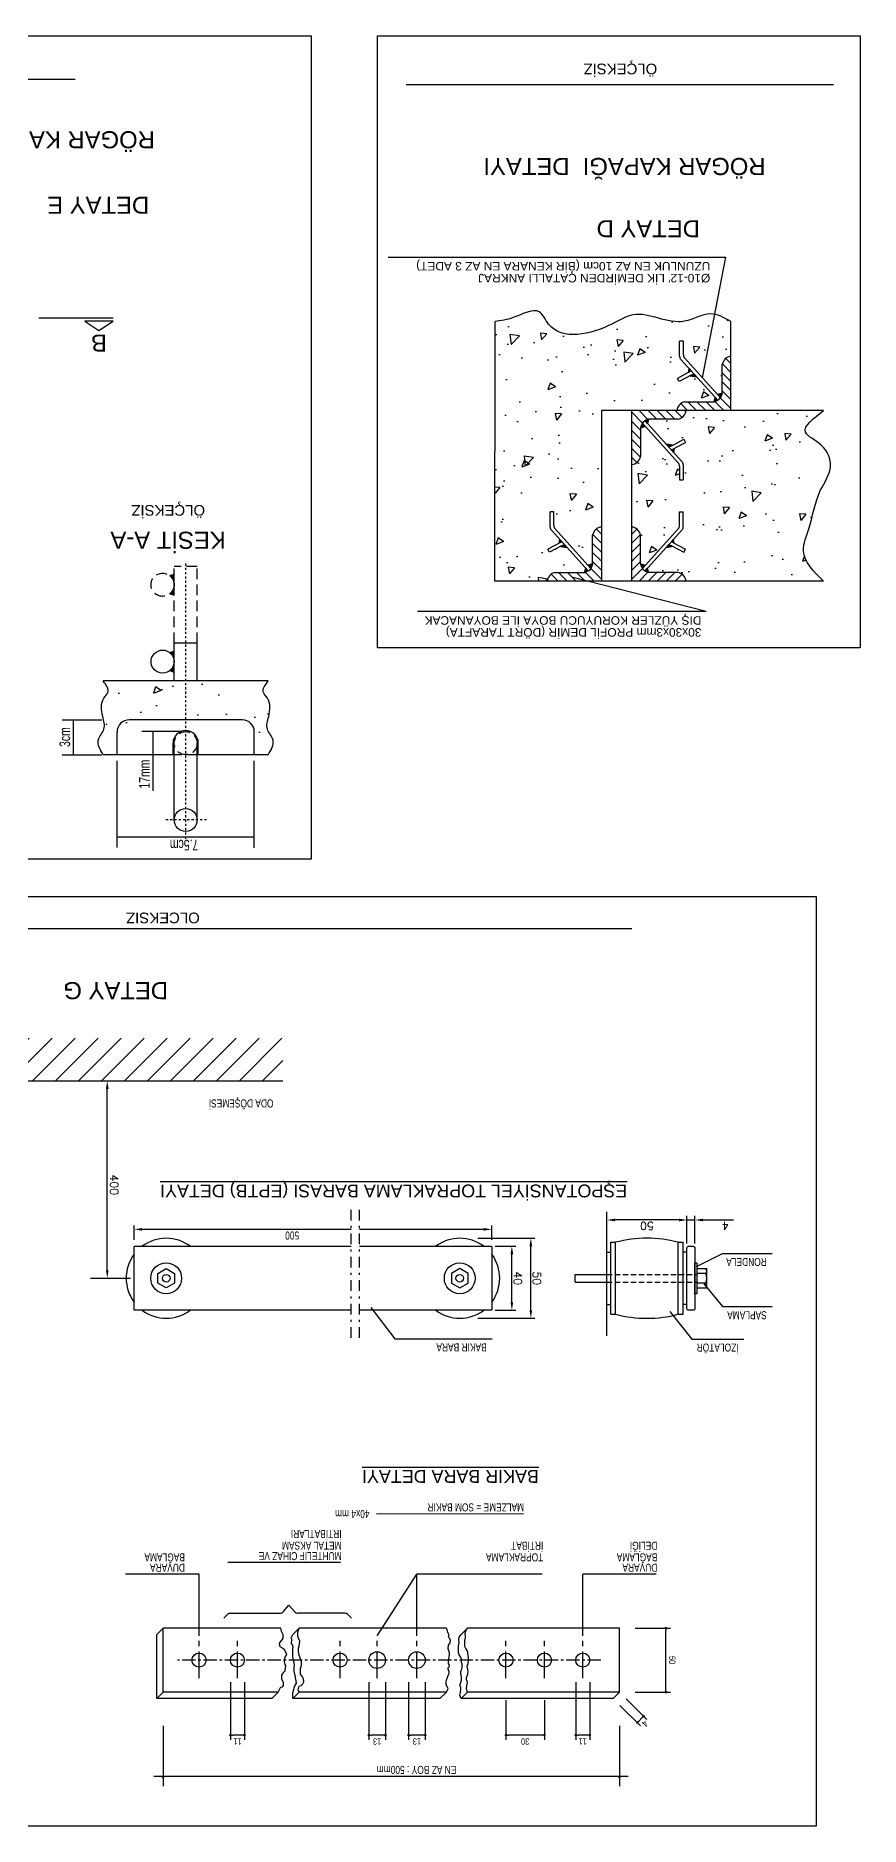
# Model space of a CAD drawing. Header units: metres. Extents: x 400413 to 400858, y 4543778 to 4544107.
# Drawn here: x 400729.3 to 400768, y 4544000.4 to 4544084.3 of the extents above; entities that cross this region are included whole.
import ezdxf
from ezdxf.enums import TextEntityAlignment as Align

# ---------------------------------------------------------------- set-up
doc = ezdxf.new("R2010")
doc.units = ezdxf.units.M
for name, pattern in [('CENTER', [2, 1.25, -0.25, 0.25, -0.25]), ('DASHDOT', [1, 0.5, -0.25, 0, -0.25]), ('DASHED', [0.75, 0.5, -0.25]), ('DASHED2', [0.375, 0.25, -0.125]), ('HIDDEN', [0.375, 0.25, -0.125]), ('HIDDENX2', [0.75, 0.5, -0.25])]:
    doc.linetypes.add(name, pattern=pattern)
for name, color, linetype in [('MIMARI', 2, 'Continuous'), ('PRT-EL-E-GEN', 2, 'Continuous'), ('PRT-EL-E-GND', 4, 'Continuous'), ('PRT-EL-EL1', 2, 'Continuous'), ('PRT-EL-MIMARI', 2, 'Continuous'), ('PRT-EL-topraklama', 1, 'Continuous'), ('YP-EL-EL1', 2, 'Continuous'), ('YP-EL-topraklama', 1, 'Continuous'), ('YP_RA_GP_GTXTM-25_1_2', 251, 'Continuous')]:
    doc.layers.add(name, color=color, linetype=linetype)
doc.styles.add('5', font='arial.ttf', dxfattribs={"height": 50})
doc.styles.add('BOLD', font='arial.ttf', dxfattribs={"width": 0.7, "height": 15})
doc.styles.add('D2B', font='arial.ttf', dxfattribs={"width": 0.75, "height": 25})
doc.styles.add('DIM', font='arial.ttf', dxfattribs={"width": 0.8})
doc.styles.add('ROMANS', font='arial.ttf', dxfattribs={"width": 0.7})
doc.styles.get("Standard").update_dxf_attribs({"font": 'simplex.shx'})
doc.styles.add('YP-TXT-0010-25', font='arial.ttf', dxfattribs={"height": 0.025})
doc.styles.add('YP-TXT-DIM', font='arial.ttf', dxfattribs={"width": 0.7})
pattern_1 = [(225, (405342.5284038, 4545953.3688567), (0.0010606601718, -0.0010606601718), [])]
pattern_2 = [(135, (405342.5284038, 4542172.0499759), (0.0010606601718, 0.0010606601718), [])]
pattern_3 = [(315, (396170.5909618, 4545953.3688502), (-0.0010606601718, -0.0010606601718), [])]
pattern_4 = [(315, (396176.6640446, 4545961.3681719), (-0.0010606601718, -0.0010606601718), [])]

# ---------------------------------------------------------------- blocks, each defined once
blk = doc.blocks.new('DOT')
at = {"color": 0, "linetype": 'ByBlock'}
blk.add_line((-0.5, 0), (-1, 0), dxfattribs=at)
at = {"color": 0, "linetype": 'ByBlock', "const_width": 0.5}
blk.add_lwpolyline([(-0.25, 0, 1), (0.25, 0, 1)], format="xyb", close=True, dxfattribs=at)

msp = doc.modelspace()

# ---------------------------------------------------------------- hatches: boundary and pattern name
at = {"layer": 'PRT-EL-E-GEN', "linetype": 'DASHED2'}
h = msp.add_hatch(dxfattribs=at)
h.set_pattern_fill('ANSI31', color=1, scale=0.24, angle=180, style=0)
h.set_pattern_definition([(225, (392950.98206, 4539366.0546), (0.53881537, -0.53881537), [])])
h.paths.add_polyline_path([(400727.558, 4544035.287), (400740.909, 4544035.287), (400740.909, 4544037.285), (400727.558, 4544037.285)])
at = {"layer": 'YP-EL-EL1', "linetype": 'HIDDENX2'}
h = msp.add_hatch(dxfattribs=at)
h.set_pattern_fill('AR-CONC', color=2, scale=0.5, angle=180, style=0)
h.set_pattern_definition([(230, (404578.3192, 4545637.5923), (-3.586301, 0.3137607), [0.375, -4.125]), (175, (404578.3192, 4545637.5923), (0.6937567, -3.7609607), [0.3, -3.3]), (280.4514, (404578.0204, 4545637.6184), (-2.892547, -3.4471977), [0.318701, -3.5057106]), (226.1842, (404578.3192, 4545636.5923), (-5.3362052, 0.827595), [0.5625, -6.1875]), (276.6356, (404577.8746, 4545636.661), (-4.6733135, -4.8705894), [0.4780514, -5.258565]), (171.1842, (404578.319, 4545636.5923), (-4.67331, -4.870593), [0.45, -4.95]), (201, (404577.8192, 4545636.8423), (-2.9845353, 2.0130945), [0.375, -4.125]), (146, (404577.8192, 4545636.8423), (-1.2165767, -3.6257502), [0.3, -3.3]), (251.4514, (404577.5705, 4545637.01), (-4.201113, -1.6126525), [0.318701, -3.5057106]), (217.5, (404578.3192, 4545637.5923), (-0.06079928, -1.66446927), [0, -3.26, 0, -3.35, 0, -3.3125]), (187.5, (404578.3192, 4545637.5923), (-1.3153477, -1.97205856), [0, -1.91, 0, -3.185, 0, -1.2625]), (147.5, (404579.4342, 4545637.5923), (-2.6691122, 0.11277436), [0, -1.25, 0, -3.9, 0, -5.175]), (137.5, (404579.9342, 4545637.5923), (-2.9159308, -0.5005249), [0, -1.625, 0, -2.59, 0, -3.675])])
edge = h.paths.add_edge_path()
edge.add_line((400759.679, 4544063.461), (400759.504, 4544063.461))
edge.add_line((400759.504, 4544063.461), (400759.504, 4544064.097))
edge.add_arc((400759.264, 4544064.097), 0.24, 360, 402.17213)
edge.add_line((400759.442, 4544064.258), (400757.902, 4544065.958))
edge.add_line((400757.902, 4544065.958), (400757.683, 4544065.892))
edge.add_line((400757.683, 4544065.892), (400757.683, 4544064.548))
edge.add_arc((400757.218, 4544064.642), 0.474, 276.74402, 348.626, ccw=False)
edge.add_line((400757.274, 4544064.17), (400757.274, 4544061.248))
edge.add_arc((400757.218, 4544060.777), 0.474, 371.374, 443.29614, ccw=False)
edge.add_line((400757.683, 4544060.871), (400757.683, 4544059.527))
edge.add_line((400757.683, 4544059.527), (400757.902, 4544059.46))
edge.add_line((400757.902, 4544059.46), (400759.442, 4544061.161))
edge.add_arc((400759.264, 4544061.322), 0.24, 317.82787, 360)
edge.add_line((400759.504, 4544061.322), (400759.504, 4544061.958))
edge.add_line((400759.504, 4544061.958), (400759.679, 4544061.958))
edge.add_line((400759.679, 4544061.958), (400759.679, 4544061.255))
edge.add_arc((400759.439, 4544061.255), 0.24, 317.82787, 360, ccw=False)
edge.add_line((400759.617, 4544061.094), (400759.229, 4544060.665))
edge.add_line((400759.229, 4544060.665), (400759.257, 4544060.496))
edge.add_line((400759.257, 4544060.496), (400759.786, 4544060.215))
edge.add_line((400759.786, 4544060.215), (400759.704, 4544060.061))
edge.add_line((400759.704, 4544060.061), (400759.178, 4544060.341))
edge.add_line((400759.178, 4544060.341), (400758.89, 4544060.292))
edge.add_line((400758.89, 4544060.292), (400758.011, 4544059.321))
edge.add_line((400758.011, 4544059.321), (400758.061, 4544059.118))
edge.add_line((400758.061, 4544059.118), (400759.436, 4544059.118))
edge.add_arc((400759.345, 4544058.655), 0.471, 366.45041, 438.90527, ccw=False)
edge.add_line((400759.814, 4544058.708), (400766.261, 4544058.707))
edge.add_spline(control_points=[(400766.261, 4544058.707), (400765.807, 4544059.153), (400765.052, 4544059.893), (400765.732, 4544061.448), (400765.888, 4544062.791), (400766.791, 4544064.011), (400766.323, 4544065.142), (400764.951, 4544065.715), (400765.781, 4544066.34), (400766.262, 4544066.702)], knot_values=[0, 0, 0, 0, 169.606945, 281.631314, 463.599562, 586.620125, 695.909155, 791.91265, 923.840747, 923.840747, 923.840747, 923.840747], degree=3, periodic=0)
edge.add_line((400766.262, 4544066.702), (400759.813, 4544066.703))
edge.add_arc((400759.345, 4544066.764), 0.471, 281.09473, 352.55835, ccw=False)
edge.add_line((400759.436, 4544066.301), (400758.061, 4544066.301))
edge.add_line((400758.061, 4544066.301), (400758.011, 4544066.098))
edge.add_line((400758.011, 4544066.098), (400758.89, 4544065.127))
edge.add_line((400758.89, 4544065.127), (400759.178, 4544065.078))
edge.add_line((400759.178, 4544065.078), (400759.704, 4544065.358))
edge.add_line((400759.704, 4544065.358), (400759.786, 4544065.204))
edge.add_line((400759.786, 4544065.204), (400759.257, 4544064.923))
edge.add_line((400759.257, 4544064.923), (400759.229, 4544064.753))
edge.add_line((400759.229, 4544064.753), (400759.617, 4544064.325))
edge.add_arc((400759.439, 4544064.164), 0.24, 360, 402.17213, ccw=False)
edge.add_line((400759.679, 4544064.164), (400759.679, 4544063.461))
edge = h.paths.add_edge_path()
edge.add_spline(control_points=[(400761.92, 4544070.878), (400761.601, 4544071.057), (400760.887, 4544071.46), (400759.392, 4544070.444), (400757.69, 4544071.58), (400755.861, 4544070.396), (400753.68, 4544069.863), (400752.915, 4544071.679), (400751.807, 4544071.012), (400751.138, 4544070.919), (400750.863, 4544070.88)], knot_values=[0, 0, 0, 0, 102.498253, 229.479071, 471.255847, 580.609679, 877.145775, 948.629595, 1073.499845, 1160.766792, 1160.766792, 1160.766792, 1160.766792], degree=3, periodic=0)
edge.add_line((400750.863, 4544070.88), (400750.859, 4544058.71))
edge.add_line((400750.859, 4544058.71), (400753.306, 4544058.709))
edge.add_arc((400753.774, 4544058.655), 0.471, 461.09473, 533.37783, ccw=False)
edge.add_line((400753.684, 4544059.118), (400755.058, 4544059.118))
edge.add_line((400755.058, 4544059.118), (400755.109, 4544059.321))
edge.add_line((400755.109, 4544059.321), (400754.229, 4544060.292))
edge.add_line((400754.229, 4544060.292), (400753.941, 4544060.341))
edge.add_line((400753.941, 4544060.341), (400753.416, 4544060.061))
edge.add_line((400753.416, 4544060.061), (400753.334, 4544060.215))
edge.add_line((400753.334, 4544060.215), (400753.862, 4544060.496))
edge.add_line((400753.862, 4544060.496), (400753.891, 4544060.665))
edge.add_line((400753.891, 4544060.665), (400753.503, 4544061.094))
edge.add_arc((400753.681, 4544061.255), 0.24, 180, 222.17213, ccw=False)
edge.add_line((400753.441, 4544061.255), (400753.441, 4544061.958))
edge.add_line((400753.441, 4544061.958), (400753.615, 4544061.958))
edge.add_line((400753.615, 4544061.958), (400753.615, 4544061.322))
edge.add_arc((400753.855, 4544061.322), 0.24, 180, 222.17213)
edge.add_line((400753.677, 4544061.161), (400755.218, 4544059.46))
edge.add_line((400755.218, 4544059.46), (400755.436, 4544059.527))
edge.add_line((400755.436, 4544059.527), (400755.436, 4544060.871))
edge.add_arc((400755.901, 4544060.777), 0.474, 456.70386, 528.626, ccw=False)
edge.add_line((400755.846, 4544061.248), (400755.846, 4544066.703))
edge.add_line((400755.846, 4544066.703), (400759.378, 4544066.703))
edge.add_arc((400759.847, 4544066.654), 0.471, 461.09473, 534.10684, ccw=False)
edge.add_line((400759.757, 4544067.117), (400761.132, 4544067.117))
edge.add_line((400761.132, 4544067.117), (400761.182, 4544067.32))
edge.add_line((400761.182, 4544067.32), (400760.302, 4544068.291))
edge.add_line((400760.302, 4544068.291), (400760.014, 4544068.34))
edge.add_line((400760.014, 4544068.34), (400759.489, 4544068.06))
edge.add_line((400759.489, 4544068.06), (400759.407, 4544068.214))
edge.add_line((400759.407, 4544068.214), (400759.935, 4544068.496))
edge.add_line((400759.935, 4544068.496), (400759.964, 4544068.665))
edge.add_line((400759.964, 4544068.665), (400759.576, 4544069.093))
edge.add_arc((400759.754, 4544069.254), 0.24, 180, 222.17213, ccw=False)
edge.add_line((400759.514, 4544069.254), (400759.514, 4544069.957))
edge.add_line((400759.514, 4544069.957), (400759.688, 4544069.957))
edge.add_line((400759.688, 4544069.957), (400759.688, 4544069.321))
edge.add_arc((400759.928, 4544069.321), 0.24, 180, 222.17213)
edge.add_line((400759.75, 4544069.16), (400761.291, 4544067.46))
edge.add_line((400761.291, 4544067.46), (400761.509, 4544067.526))
edge.add_line((400761.509, 4544067.526), (400761.509, 4544068.87))
edge.add_arc((400761.974, 4544068.777), 0.474, 456.61746, 528.626, ccw=False)
edge.add_line((400761.919, 4544069.248), (400761.92, 4544070.878))
at = {"layer": 'YP-EL-EL1'}
h = msp.add_hatch(dxfattribs=at)
h.set_pattern_fill('ANSI31', color=2, scale=2.4, angle=180, style=0)
h.set_pattern_definition([(315, (396176.66404, 4545961.36817), (-0.212132034, -0.212132034), [])])
h.paths.add_polyline_path([(400761.919, 4544066.708), (400759.379, 4544066.707, -0.327216), (400759.757, 4544067.117), (400761.132, 4544067.117, 0.326437), (400761.509, 4544067.526), (400761.509, 4544068.87, -0.324544), (400761.919, 4544069.248)])
h = msp.add_hatch(dxfattribs=at)
h.set_pattern_fill('ANSI31', color=256, scale=0.012, angle=180, style=0)
h.set_pattern_definition(pattern_4)
h.paths.add_polyline_path([(400760.302, 4544068.291), (400760.222, 4544068.38, 0.186116), (400760.05, 4544068.359), (400760.014, 4544068.34)])
h.paths.add_polyline_path([(400759.964, 4544068.665), (400759.935, 4544068.496), (400760.028, 4544068.545, -0.036554), (400760.06, 4544068.559)])
h = msp.add_hatch(dxfattribs=at)
h.set_pattern_fill('ANSI31', color=256, scale=0.012, angle=180, style=0)
h.set_pattern_definition(pattern_4)
h.paths.add_polyline_path([(400761.132, 4544067.117, 0.098643), (400761.302, 4544067.187), (400761.182, 4544067.32)])
h.paths.add_polyline_path([(400761.427, 4544067.309, 0.124714), (400761.509, 4544067.526), (400761.291, 4544067.46)])
h = msp.add_hatch(dxfattribs=at)
h.set_pattern_fill('ANSI31', color=2, scale=2.4, angle=180, style=0)
h.set_pattern_definition([(135, (405342.5284, 4542172.04998), (0.212132034, 0.212132034), [])])
h.paths.add_polyline_path([(400757.273, 4544066.71), (400759.814, 4544066.711, -0.327216), (400759.436, 4544066.301), (400758.061, 4544066.301, 0.326437), (400757.683, 4544065.892), (400757.683, 4544064.548, -0.324544), (400757.274, 4544064.17)])
h = msp.add_hatch(dxfattribs=at)
h.set_pattern_fill('ANSI31', color=256, scale=0.012, angle=180, style=0)
h.set_pattern_definition(pattern_2)
h.paths.add_polyline_path([(400758.061, 4544066.301, 0.098643), (400757.891, 4544066.231), (400758.011, 4544066.098)])
h.paths.add_polyline_path([(400757.766, 4544066.109, 0.124714), (400757.683, 4544065.892), (400757.902, 4544065.958)])
h = msp.add_hatch(dxfattribs=at)
h.set_pattern_fill('ANSI31', color=256, scale=0.012, angle=180, style=0)
h.set_pattern_definition(pattern_2)
h.paths.add_polyline_path([(400758.89, 4544065.127), (400758.971, 4544065.038, 0.186116), (400759.142, 4544065.059), (400759.178, 4544065.078)])
h.paths.add_polyline_path([(400759.229, 4544064.753), (400759.257, 4544064.923), (400759.165, 4544064.873, -0.036554), (400759.133, 4544064.859)])
h = msp.add_hatch(dxfattribs=at)
h.set_pattern_fill('ANSI31', color=2, scale=2.4, angle=180, style=0)
h.set_pattern_definition([(315, (396170.59096, 4545953.36885), (-0.212132034, -0.212132034), [])])
h.paths.add_polyline_path([(400755.846, 4544058.708), (400753.306, 4544058.708, -0.327216), (400753.684, 4544059.118), (400755.058, 4544059.118, 0.326437), (400755.436, 4544059.527), (400755.436, 4544060.871, -0.324544), (400755.846, 4544061.248)])
h = msp.add_hatch(dxfattribs=at)
h.set_pattern_fill('ANSI31', color=2, scale=2.4, angle=180, style=0)
h.set_pattern_definition([(225, (405342.5284, 4545953.36886), (0.212132034, -0.212132034), [])])
h.paths.add_polyline_path([(400757.273, 4544058.708), (400759.814, 4544058.708, 0.327216), (400759.436, 4544059.118), (400758.061, 4544059.118, -0.326437), (400757.683, 4544059.527), (400757.683, 4544060.871, 0.324544), (400757.274, 4544061.248)])
h = msp.add_hatch(dxfattribs=at)
h.set_pattern_fill('ANSI31', color=256, scale=0.012, angle=180, style=0)
h.set_pattern_definition(pattern_3)
h.paths.add_polyline_path([(400754.229, 4544060.292), (400754.149, 4544060.381, 0.186116), (400753.977, 4544060.36), (400753.941, 4544060.341)])
h.paths.add_polyline_path([(400753.891, 4544060.665), (400753.862, 4544060.496), (400753.954, 4544060.545, -0.036554), (400753.987, 4544060.56)])
h = msp.add_hatch(dxfattribs=at)
h.set_pattern_fill('ANSI31', color=256, scale=0.012, angle=180, style=0)
h.set_pattern_definition(pattern_1)
h.paths.add_polyline_path([(400759.178, 4544060.341), (400759.142, 4544060.36, 0.186116), (400758.971, 4544060.381), (400758.89, 4544060.292)])
h.paths.add_polyline_path([(400759.133, 4544060.56, -0.036554), (400759.165, 4544060.545), (400759.257, 4544060.496), (400759.229, 4544060.665)])
h = msp.add_hatch(dxfattribs=at)
h.set_pattern_fill('ANSI31', color=256, scale=0.012, angle=180, style=0)
h.set_pattern_definition(pattern_3)
h.paths.add_polyline_path([(400755.058, 4544059.118, 0.098643), (400755.229, 4544059.188), (400755.109, 4544059.321)])
h.paths.add_polyline_path([(400755.354, 4544059.31, 0.124714), (400755.436, 4544059.527), (400755.218, 4544059.46)])
h = msp.add_hatch(dxfattribs=at)
h.set_pattern_fill('ANSI31', color=256, scale=0.012, angle=180, style=0)
h.set_pattern_definition(pattern_1)
h.paths.add_polyline_path([(400758.011, 4544059.321), (400757.891, 4544059.188, 0.098643), (400758.061, 4544059.118)])
h.paths.add_polyline_path([(400757.902, 4544059.46), (400757.683, 4544059.527, 0.124714), (400757.766, 4544059.31)])
at = {"layer": 'YP-EL-EL1', "linetype": 'DASHED'}
h = msp.add_hatch(dxfattribs=at)
h.set_pattern_fill('ANSI31', color=2, scale=0.01, angle=180, style=0)
h.set_pattern_definition([(225, (404488.52857, 4545622.0656157), (0.0008838834765, -0.0008838834765), [])])
h.paths.add_polyline_path([(400735.618, 4544058.117), (400735.821, 4544058.053), (400735.821, 4544058.539, -0.227768)])
h.paths.add_polyline_path([(400735.821, 4544058.539), (400735.821, 4544059.025), (400735.618, 4544058.961, -0.227768)])
at = {"layer": 'YP-EL-EL1'}
h = msp.add_hatch(dxfattribs=at)
h.set_pattern_fill('ANSI31', color=256, scale=0.01, angle=180, style=0)
h.set_pattern_definition([(225, (404488.52857, 4545618.4648712), (0.0008838834765, -0.0008838834765), [])])
h.paths.add_polyline_path([(400735.821, 4544054.938, -0.227768), (400735.618, 4544054.516), (400735.821, 4544054.452)])
h.paths.add_polyline_path([(400735.821, 4544055.425), (400735.618, 4544055.361, -0.227768), (400735.821, 4544054.938)])
at = {"layer": 'YP-EL-EL1', "linetype": 'HIDDENX2'}
h = msp.add_hatch(dxfattribs=at)
h.set_pattern_fill('AR-CONC', color=2, scale=0.5, angle=180, style=0)
h.set_pattern_definition([(230, (404488.5286, 4545618.1009), (-3.586301, 0.3137607), [0.375, -4.125]), (175, (404488.5286, 4545618.101), (0.6937567, -3.7609607), [0.3, -3.3]), (280.4514, (404488.2297, 4545618.127), (-2.892547, -3.4471977), [0.318701, -3.5057106]), (226.1842, (404488.5286, 4545617.101), (-5.3362052, 0.827595), [0.5625, -6.1875]), (276.6356, (404488.084, 4545617.17), (-4.6733135, -4.8705894), [0.4780514, -5.258565]), (171.1842, (404488.5286, 4545617.101), (-4.67331, -4.870593), [0.45, -4.95]), (201, (404488.0286, 4545617.3509), (-2.9845353, 2.0130945), [0.375, -4.125]), (146, (404488.0286, 4545617.351), (-1.2165767, -3.6257502), [0.3, -3.3]), (251.4514, (404487.78, 4545617.5186), (-4.201113, -1.6126525), [0.318701, -3.5057106]), (217.5, (404488.5286, 4545618.1009), (-0.06079928, -1.66446927), [0, -3.26, 0, -3.35, 0, -3.3125]), (187.5, (404488.5286, 4545618.1009), (-1.3153477, -1.97205856), [0, -1.91, 0, -3.185, 0, -1.2625]), (147.5, (404489.6436, 4545618.1009), (-2.6691122, 0.11277436), [0, -1.25, 0, -3.9, 0, -5.175]), (137.5, (404490.1436, 4545618.1009), (-2.9159308, -0.5005249), [0, -1.625, 0, -2.59, 0, -3.675])])
edge = h.paths.add_edge_path()
edge.add_spline(control_points=[(400732.496, 4544054.033), (400732.634, 4544053.846), (400732.849, 4544053.554), (400732.353, 4544053.101), (400732.423, 4544052.453), (400732.654, 4544051.765), (400732.098, 4544051.234), (400732.354, 4544050.812), (400732.496, 4544050.576)], knot_values=[0, 0, 0, 0, 58.067999, 90.453675, 176.675279, 236.375207, 294.085142, 366.630162, 366.630162, 366.630162, 366.630162], degree=3, periodic=0)
edge.add_line((400732.496, 4544050.576), (400733.144, 4544050.576))
edge.add_line((400733.144, 4544050.576), (400733.144, 4544051.64))
edge.add_arc((400733.711, 4544051.64), 0.566, 90, 180, ccw=False)
edge.add_line((400733.711, 4544052.207), (400736.362, 4544052.207))
edge.add_line((400736.362, 4544052.207), (400736.362, 4544054.033))
edge.add_line((400736.362, 4544054.033), (400732.496, 4544054.033))
edge = h.paths.add_edge_path()
edge.add_arc((400739.013, 4544051.64), 0.566, 360, 450, ccw=False)
edge.add_line((400739.579, 4544051.64), (400739.579, 4544050.576))
edge.add_line((400739.579, 4544050.576), (400740.227, 4544050.576))
edge.add_spline(control_points=[(400740.227, 4544050.576), (400740.37, 4544050.812), (400740.626, 4544051.234), (400740.07, 4544051.765), (400740.3, 4544052.453), (400740.37, 4544053.101), (400739.874, 4544053.554), (400740.089, 4544053.846), (400740.227, 4544054.033)], knot_values=[0, 0, 0, 0, 72.54502, 130.254955, 189.954883, 276.176486, 308.562162, 366.630162, 366.630162, 366.630162, 366.630162], degree=3, periodic=0)
edge.add_line((400740.227, 4544054.033), (400736.362, 4544054.033))
edge.add_line((400736.362, 4544054.033), (400736.362, 4544052.207))
edge.add_line((400736.362, 4544052.207), (400739.013, 4544052.207))

# ---------------------------------------------------------------- linework, layer by layer
at = {"layer": 'MIMARI', "linetype": 'DASHDOT', "ltscale": 0.2}
for p, q in [((400736.362, 4544046.635), (400736.362, 4544059.54)), ((400737.337, 4544047.517), (400735.387, 4544047.517))]:
    msp.add_line(p, q, dxfattribs=at)
at = {"layer": 'MIMARI'}
for points in [[(400742.243, 4544045.679), (400708.593, 4544045.679), (400708.593, 4544084.269), (400742.243, 4544084.269)], [(400767.976, 4544055.58), (400745.352, 4544055.58), (400745.352, 4544084.269), (400767.976, 4544084.269)]]:
    msp.add_lwpolyline(points, close=True, dxfattribs=at)
at = {"layer": 'PRT-EL-E-GEN'}
for p, q in [((400727.585, 4544035.287), (400740.909, 4544035.287)), ((400732.686, 4544026.414), (400732.686, 4544034.912)), ((400756.106, 4544023.341), (400756.106, 4544029.158)), ((400733.946, 4544027.834), (400733.946, 4544028.518)), ((400744.115, 4544028.331), (400734.321, 4544028.331)), ((400750.334, 4544028.331), (400744.508, 4544028.331)), ((400750.709, 4544027.834), (400750.709, 4544028.518)), ((400759.482, 4544028.77), (400756.481, 4544028.77)), ((400759.857, 4544027.674), (400759.857, 4544028.957)), ((400759.857, 4544028.77), (400760.23, 4544028.77)), ((400760.23, 4544027.674), (400760.23, 4544028.957)), ((400760.605, 4544028.77), (400762.042, 4544028.77)), ((400750.057, 4544027.915), (400752.727, 4544027.915)), ((400750.863, 4544027.541), (400751.837, 4544027.541)), ((400752.54, 4544024.54), (400752.54, 4544027.54)), ((400756.283, 4544024.351), (400756.283, 4544027.724)), ((400756.283, 4544027.724), (400756.513, 4544027.724)), ((400756.513, 4544024.351), (400756.513, 4544027.724)), ((400759.45, 4544024.351), (400759.45, 4544027.724)), ((400759.45, 4544027.724), (400759.681, 4544027.724)), ((400759.681, 4544024.351), (400759.681, 4544027.724)), ((400751.649, 4544024.914), (400751.649, 4544027.166)), ((400756.106, 4544027.268), (400756.283, 4544027.268)), ((400759.857, 4544027.268), (400759.681, 4544027.268)), ((400760.303, 4544026.595), (400761.526, 4544027.204)), ((400761.526, 4544027.204), (400763.847, 4544027.204)), ((400731.899, 4544026.039), (400733.768, 4544026.039)), ((400754.619, 4544026.22), (400756.106, 4544026.22)), ((400754.619, 4544025.861), (400754.619, 4544026.22)), ((400754.619, 4544025.861), (400756.106, 4544025.861)), ((400760.325, 4544026.489), (400760.781, 4544026.489)), ((400760.781, 4544026.264), (400760.325, 4544026.264)), ((400760.781, 4544025.816), (400760.325, 4544025.816)), ((400760.654, 4544025.782), (400761.526, 4544024.71)), ((400760.781, 4544025.592), (400760.781, 4544026.489)), ((400760.325, 4544025.592), (400760.781, 4544025.592)), ((400745.04, 4544024.662), (400746.157, 4544023.196)), ((400750.057, 4544024.165), (400752.727, 4544024.165)), ((400750.863, 4544024.539), (400751.837, 4544024.539)), ((400756.106, 4544024.808), (400756.283, 4544024.808)), ((400756.283, 4544024.351), (400756.513, 4544024.351)), ((400759.061, 4544024.474), (400760.091, 4544023.192)), ((400759.45, 4544024.351), (400759.681, 4544024.351)), ((400759.857, 4544024.808), (400759.681, 4544024.808)), ((400761.526, 4544024.71), (400763.847, 4544024.71)), ((400746.157, 4544023.196), (400750.719, 4544023.196)), ((400760.091, 4544023.192), (400762.525, 4544023.192)), ((400740.952, 4544010.424), (400741.204, 4544010.718)), ((400741.456, 4544010.424), (400741.204, 4544010.718)), ((400738.155, 4544010.111), (400738.3, 4544010.265)), ((400738.475, 4544010.34), (400740.769, 4544010.34)), ((400743.808, 4544010.34), (400741.638, 4544010.34)), ((400744.128, 4544010.111), (400743.983, 4544010.265))]:
    msp.add_line(p, q, dxfattribs=at)
at = {"layer": 'PRT-EL-E-GEN', "linetype": 'DASHDOT'}
for p, q in [((400744.115, 4544023.242), (400744.115, 4544029.275)), ((400744.508, 4544023.242), (400744.508, 4544029.275))]:
    msp.add_line(p, q, dxfattribs=at)
at = {"layer": 'PRT-EL-E-GEN', "linetype": 'HIDDEN'}
for p, q in [((400756.106, 4544026.22), (400760.296, 4544026.22)), ((400756.106, 4544025.861), (400760.296, 4544025.861))]:
    msp.add_line(p, q, dxfattribs=at)
at = {"layer": 'PRT-EL-E-GEN', "color": 3}
for p, q in [((400752.195, 4544014.988), (400745.301, 4544015.001)), ((400735.299, 4544009.643), (400735.003, 4544009.343)), ((400735.003, 4544006.343), (400735.003, 4544009.343)), ((400740.82, 4544009.643), (400735.299, 4544009.643)), ((400735.299, 4544006.643), (400735.299, 4544009.643)), ((400741.384, 4544009.343), (400741.686, 4544009.643)), ((400748.581, 4544009.643), (400741.686, 4544009.643)), ((400749.27, 4544009.343), (400749.573, 4544009.643)), ((400756.689, 4544009.643), (400749.573, 4544009.643)), ((400756.689, 4544006.643), (400756.689, 4544009.643)), ((400735.299, 4544006.643), (400735.003, 4544006.343)), ((400740.695, 4544006.643), (400735.299, 4544006.643)), ((400740.392, 4544006.343), (400740.695, 4544006.643)), ((400741.384, 4544006.343), (400741.686, 4544006.643)), ((400748.581, 4544006.643), (400741.686, 4544006.643)), ((400748.278, 4544006.343), (400748.581, 4544006.643)), ((400749.27, 4544006.343), (400749.573, 4544006.643)), ((400756.689, 4544006.643), (400749.573, 4544006.643)), ((400756.689, 4544006.643), (400756.392, 4544006.343)), ((400740.392, 4544006.343), (400735.003, 4544006.343)), ((400748.278, 4544006.343), (400741.384, 4544006.343)), ((400756.392, 4544006.343), (400749.27, 4544006.343))]:
    msp.add_line(p, q, dxfattribs=at)
at = {"layer": 'PRT-EL-E-GEN', "linetype": 'ByBlock'}
for p, q in [((400743.622, 4544012.721), (400738.343, 4544012.721)), ((400736.987, 4544012.171), (400733.536, 4544012.171)), ((400736.987, 4544009.277), (400736.987, 4544012.171)), ((400745.337, 4544009.277), (400747.199, 4544012.171)), ((400753.066, 4544012.171), (400747.199, 4544012.171)), ((400747.199, 4544009.277), (400747.199, 4544012.171)), ((400758.41, 4544012.171), (400754.974, 4544012.171)), ((400754.974, 4544009.277), (400754.974, 4544012.171)), ((400757.423, 4544009.643), (400759.083, 4544009.643)), ((400758.867, 4544006.763), (400758.867, 4544009.523)), ((400738.457, 4544007.105), (400738.457, 4544004.412)), ((400739.117, 4544007.105), (400739.117, 4544004.412)), ((400744.947, 4544007.105), (400744.947, 4544004.412)), ((400745.727, 4544007.105), (400745.727, 4544004.412)), ((400746.809, 4544007.105), (400746.809, 4544004.412)), ((400747.589, 4544007.105), (400747.589, 4544004.412)), ((400754.644, 4544007.105), (400754.644, 4544004.412)), ((400755.304, 4544007.105), (400755.304, 4544004.412)), ((400757.423, 4544006.643), (400759.083, 4544006.643)), ((400751.374, 4544006.26), (400751.374, 4544004.412)), ((400753.174, 4544006.26), (400753.174, 4544004.412)), ((400756.714, 4544006.022), (400757.681, 4544005.067)), ((400757.011, 4544006.322), (400757.977, 4544005.367)), ((400735.299, 4544005.064), (400735.299, 4544002.233)), ((400756.689, 4544005.064), (400756.689, 4544002.233)), ((400757.739, 4544005.434), (400757.612, 4544005.304)), ((400738.997, 4544004.628), (400738.577, 4544004.628)), ((400745.607, 4544004.628), (400745.067, 4544004.628)), ((400747.469, 4544004.628), (400746.929, 4544004.628)), ((400753.054, 4544004.628), (400751.494, 4544004.628)), ((400755.184, 4544004.628), (400754.764, 4544004.628)), ((400757.102, 4544002.691), (400734.875, 4544002.691))]:
    msp.add_line(p, q, dxfattribs=at)
at = {"layer": 'PRT-EL-E-GEN', "color": 2, "linetype": 'CENTER'}
for p, q in [((400736.987, 4544007.298), (400736.987, 4544009.277)), ((400738.787, 4544007.298), (400738.787, 4544009.277)), ((400743.599, 4544007.298), (400743.599, 4544009.277)), ((400745.337, 4544007.298), (400745.337, 4544009.277)), ((400747.199, 4544007.298), (400747.199, 4544009.277)), ((400751.374, 4544007.298), (400751.374, 4544009.277)), ((400753.174, 4544007.298), (400753.174, 4544009.277)), ((400754.974, 4544007.298), (400754.974, 4544009.277))]:
    msp.add_line(p, q, dxfattribs=at)
at = {"layer": 'PRT-EL-E-GEN', "color": 2, "linetype": 'CENTER', "ltscale": 0.5}
msp.add_line((400755.825, 4544008.143), (400735.974, 4544008.143), dxfattribs=at)
at = {"layer": 'PRT-EL-E-GEN', "color": 3}
for points in [[(400744.115, 4544024.539), (400733.984, 4544024.539, -0.414214), (400733.946, 4544024.577), (400733.946, 4544027.504, -0.414214), (400733.984, 4544027.541), (400744.115, 4544027.541)], [(400744.508, 4544027.541), (400750.672, 4544027.541, -0.414214), (400750.709, 4544027.504), (400750.709, 4544024.577, -0.414214), (400750.672, 4544024.539), (400744.508, 4544024.539)]]:
    msp.add_lwpolyline(points, format="xyb", dxfattribs=at)
msp.add_lwpolyline([(400760.23, 4544024.614, -0.414214), (400760.155, 4544024.539), (400759.932, 4544024.539, -0.414214), (400759.857, 4544024.614), (400759.857, 4544027.466, -0.414214), (400759.932, 4544027.541), (400760.155, 4544027.541, -0.414214), (400760.23, 4544027.466)], format="xyb", close=True, dxfattribs=at)
at = {"layer": 'PRT-EL-E-GEN'}
msp.add_lwpolyline([(400760.325, 4544026.761), (400760.325, 4544025.317), (400760.23, 4544025.317), (400760.23, 4544026.761), (400760.325, 4544026.761)], dxfattribs=at)
for points in [[(400735.448, 4544026.489), (400735.836, 4544026.264), (400735.836, 4544025.816), (400735.448, 4544025.592), (400735.059, 4544025.816), (400735.059, 4544026.264)], [(400749.208, 4544026.489), (400748.82, 4544026.264), (400748.82, 4544025.816), (400749.208, 4544025.592), (400749.597, 4544025.816), (400749.597, 4544026.264)]]:
    msp.add_lwpolyline(points, close=True, dxfattribs=at)
at = {"layer": 'PRT-EL-E-GEN', "color": 3}
for points in [[(400740.695, 4544006.643), (400740.811, 4544006.86), (400740.914, 4544006.907), (400740.945, 4544006.946), (400740.945, 4544007.096), (400740.866, 4544007.238), (400740.866, 4544007.442), (400740.921, 4544007.521), (400740.961, 4544007.584), (400741.024, 4544007.647), (400741.047, 4544007.742), (400741.055, 4544007.883), (400741.032, 4544007.938), (400741, 4544008.064), (400740.992, 4544008.167), (400741.032, 4544008.277), (400741.11, 4544008.411), (400741.008, 4544008.608), (400740.898, 4544008.702), (400740.795, 4544008.773), (400740.764, 4544008.93), (400740.866, 4544009.08), (400740.929, 4544009.159), (400740.937, 4544009.332), (400740.858, 4544009.489), (400740.835, 4544009.584), (400740.82, 4544009.643)], [(400741.384, 4544006.343), (400741.386, 4544006.616), (400741.433, 4544006.765), (400741.465, 4544006.907), (400741.552, 4544007.064), (400741.536, 4544007.167), (400741.512, 4544007.316), (400741.496, 4544007.427), (400741.449, 4544007.631), (400741.441, 4544007.781), (400741.457, 4544007.93), (400741.433, 4544008.08), (400741.402, 4544008.214), (400741.386, 4544008.308), (400741.386, 4544008.663), (400741.394, 4544008.765), (400741.37, 4544008.86), (400741.315, 4544008.915), (400741.331, 4544009.08), (400741.331, 4544009.119), (400741.299, 4544009.19), (400741.384, 4544009.343)], [(400741.686, 4544006.643), (400741.638, 4544006.749), (400741.662, 4544006.868), (400741.678, 4544006.907), (400741.693, 4544006.931), (400741.772, 4544006.954), (400741.851, 4544007.033), (400741.906, 4544007.12), (400741.882, 4544007.269), (400741.843, 4544007.364), (400741.748, 4544007.49), (400741.741, 4544007.749), (400741.772, 4544007.844), (400741.796, 4544007.915), (400741.788, 4544008.072), (400741.733, 4544008.253), (400741.678, 4544008.379), (400741.654, 4544008.545), (400741.646, 4544008.71), (400741.693, 4544008.875), (400741.709, 4544009.049), (400741.654, 4544009.151), (400741.63, 4544009.198), (400741.622, 4544009.277), (400741.622, 4544009.45), (400741.686, 4544009.643)], [(400748.581, 4544006.643), (400748.666, 4544006.806), (400748.571, 4544006.981), (400748.571, 4544007.132), (400748.603, 4544007.251), (400748.627, 4544007.33), (400748.666, 4544007.433), (400748.69, 4544007.473), (400748.714, 4544007.568), (400748.698, 4544007.671), (400748.666, 4544007.719), (400748.666, 4544007.774), (400748.706, 4544007.822), (400748.722, 4544007.854), (400748.722, 4544007.909), (400748.682, 4544007.98), (400748.682, 4544008.099), (400748.706, 4544008.298), (400748.722, 4544008.401), (400748.73, 4544008.48), (400748.666, 4544008.671), (400748.674, 4544008.845), (400748.754, 4544008.948), (400748.77, 4544009.083), (400748.714, 4544009.186), (400748.674, 4544009.242), (400748.706, 4544009.329), (400748.651, 4544009.44), (400748.611, 4544009.559), (400748.581, 4544009.643)], [(400749.27, 4544006.343), (400749.214, 4544006.497), (400749.238, 4544006.632), (400749.261, 4544006.799), (400749.254, 4544006.87), (400749.222, 4544006.902), (400749.222, 4544007.005), (400749.254, 4544007.108), (400749.285, 4544007.203), (400749.293, 4544007.33), (400749.285, 4544007.393), (400749.277, 4544007.417), (400749.261, 4544007.473), (400749.254, 4544007.56), (400749.261, 4544007.608), (400749.293, 4544007.687), (400749.301, 4544007.719), (400749.317, 4544007.814), (400749.317, 4544007.957), (400749.293, 4544008.052), (400749.285, 4544008.21), (400749.246, 4544008.298), (400749.182, 4544008.393), (400749.15, 4544008.48), (400749.15, 4544008.813), (400749.166, 4544008.877), (400749.174, 4544008.972), (400749.158, 4544009.107), (400749.182, 4544009.218), (400749.27, 4544009.343)], [(400749.573, 4544006.643), (400749.517, 4544006.797), (400749.541, 4544006.932), (400749.564, 4544007.099), (400749.556, 4544007.17), (400749.525, 4544007.202), (400749.525, 4544007.305), (400749.556, 4544007.408), (400749.588, 4544007.503), (400749.596, 4544007.63), (400749.588, 4544007.693), (400749.58, 4544007.717), (400749.564, 4544007.773), (400749.556, 4544007.86), (400749.564, 4544007.908), (400749.596, 4544007.987), (400749.604, 4544008.019), (400749.62, 4544008.114), (400749.62, 4544008.257), (400749.596, 4544008.352), (400749.588, 4544008.51), (400749.548, 4544008.598), (400749.485, 4544008.693), (400749.453, 4544008.78), (400749.453, 4544009.113), (400749.469, 4544009.177), (400749.477, 4544009.272), (400749.461, 4544009.407), (400749.485, 4544009.518), (400749.573, 4544009.643)]]:
    msp.add_lwpolyline(points, dxfattribs=at)
at = {"layer": 'PRT-EL-E-GEN', "linetype": 'ByBlock', "const_width": 0.075}
for points in [[(400735.262, 4544002.691, 1), (400735.337, 4544002.691)], [(400756.651, 4544002.691, 1), (400756.726, 4544002.691)]]:
    msp.add_lwpolyline(points, format="xyb", dxfattribs=at)
at = {"layer": 'PRT-EL-E-GEN'}
for centre, radius in [((400735.448, 4544026.04), 0.723), ((400749.208, 4544026.04), 0.723), ((400735.448, 4544026.04), 0.179), ((400749.208, 4544026.04), 0.179)]:
    msp.add_circle(centre, radius, dxfattribs=at)
at = {"layer": 'PRT-EL-E-GEN', "color": 3}
for centre, radius in [((400736.987, 4544008.143), 0.33), ((400738.787, 4544008.143), 0.33), ((400743.599, 4544008.143), 0.33), ((400745.337, 4544008.143), 0.39), ((400747.199, 4544008.143), 0.39), ((400751.374, 4544008.143), 0.33), ((400753.174, 4544008.143), 0.33), ((400754.974, 4544008.143), 0.33)]:
    msp.add_circle(centre, radius, dxfattribs=at)
at = {"layer": 'PRT-EL-E-GEN'}
for centre, radius, start, end in [((400735.448, 4544026.04), 1.875, 53.187, 126.813), ((400749.208, 4544026.04), 1.875, 53.187, 126.813), ((400757.982, 4544022.173), 5.742, 75.18279, 104.81721), ((400735.448, 4544026.04), 1.875, 143.20065, 216.79935), ((400749.208, 4544026.04), 1.875, 323.20065, 36.79935), ((400760.598, 4544026.376), 0.183, 322.23423, 37.76577), ((400760.108, 4544026.04), 0.673, 340.52894, 19.47106), ((400760.598, 4544025.704), 0.183, 322.23423, 37.76577), ((400735.448, 4544026.04), 1.875, 233.187, 306.813), ((400749.208, 4544026.04), 1.875, 233.187, 306.813), ((400757.982, 4544029.903), 5.742, 255.18279, 284.81721), ((400738.475, 4544010.1), 0.24, 90, 136.7249), ((400740.769, 4544010.58), 0.24, 270, 319.38802), ((400741.638, 4544010.58), 0.24, 220.61198, 270), ((400743.808, 4544010.1), 0.24, 43.2751, 90)]:
    msp.add_arc(centre, radius, start, end, dxfattribs=at)
for points in [[(400732.748, 4544034.912), (400732.623, 4544034.912), (400732.686, 4544035.287)], [(400734.321, 4544028.268), (400734.321, 4544028.393), (400733.946, 4544028.331)], [(400750.334, 4544028.268), (400750.334, 4544028.393), (400750.709, 4544028.331)], [(400756.481, 4544028.707), (400756.481, 4544028.832), (400756.106, 4544028.77)], [(400759.482, 4544028.707), (400759.482, 4544028.832), (400759.857, 4544028.77)], [(400760.605, 4544028.707), (400760.605, 4544028.832), (400760.23, 4544028.77)], [(400751.712, 4544027.166), (400751.587, 4544027.166), (400751.649, 4544027.541)], [(400752.602, 4544027.54), (400752.477, 4544027.54), (400752.54, 4544027.915)], [(400732.748, 4544026.414), (400732.623, 4544026.414), (400732.686, 4544026.039)], [(400751.712, 4544024.914), (400751.587, 4544024.914), (400751.649, 4544024.539)], [(400752.602, 4544024.54), (400752.477, 4544024.54), (400752.54, 4544024.165)]]:
    msp.add_solid(points, dxfattribs=at)
at = {"layer": 'PRT-EL-MIMARI'}
msp.add_lwpolyline([(400765.918, 4544000.359), (400676.442, 4544000.359), (400676.442, 4544043.928), (400765.918, 4544043.928)], close=True, dxfattribs=at)
at = {"layer": 'PRT-EL-topraklama'}
for p, q in [((400731.185, 4544082.225, 0), (400719.904, 4544082.225, 0)), ((400766.727, 4544081.965, 0), (400746.691, 4544081.965, 0))]:
    msp.add_line(p, q, dxfattribs=at)
at = {"layer": 'YP-EL-EL1'}
for p, q in [((400732.957, 4544071.034), (400729.48, 4544071.034)), ((400759.935, 4544068.496), (400759.964, 4544068.665)), ((400760.014, 4544068.34), (400760.302, 4544068.291)), ((400761.132, 4544067.117), (400761.182, 4544067.32)), ((400761.509, 4544067.526), (400761.291, 4544067.46)), ((400757.683, 4544065.892), (400757.902, 4544065.958)), ((400758.061, 4544066.301), (400758.011, 4544066.098)), ((400759.178, 4544065.078), (400758.89, 4544065.127)), ((400759.257, 4544064.923), (400759.229, 4544064.753)), ((400753.862, 4544060.496), (400753.891, 4544060.665)), ((400753.941, 4544060.341), (400754.229, 4544060.292)), ((400759.178, 4544060.341), (400758.89, 4544060.292)), ((400759.257, 4544060.496), (400759.229, 4544060.665)), ((400755.058, 4544059.118), (400755.109, 4544059.321)), ((400755.436, 4544059.527), (400755.218, 4544059.46)), ((400757.683, 4544059.527), (400757.902, 4544059.46)), ((400758.061, 4544059.118), (400758.011, 4544059.321)), ((400735.618, 4544055.361), (400735.821, 4544055.425)), ((400735.821, 4544054.033), (400735.821, 4544055.796)), ((400736.903, 4544055.796), (400735.821, 4544055.796)), ((400736.903, 4544054.033), (400736.903, 4544055.796)), ((400735.618, 4544054.516), (400735.821, 4544054.452)), ((400739.013, 4544052.207), (400733.711, 4544052.207)), ((400733.144, 4544050.576), (400733.144, 4544051.64)), ((400739.579, 4544050.576), (400739.579, 4544051.64))]:
    msp.add_line(p, q, dxfattribs=at)
at = {"layer": 'YP-EL-EL1', "color": 3}
for p, q in [((400750.859, 4544058.71), (400750.863, 4544070.88)), ((400761.918, 4544066.709), (400761.92, 4544070.878)), ((400759.688, 4544069.957), (400759.514, 4544069.957)), ((400759.514, 4544069.254), (400759.514, 4544069.957)), ((400759.688, 4544069.321), (400759.688, 4544069.957)), ((400760.028, 4544068.545), (400759.407, 4544068.214)), ((400761.302, 4544067.187), (400759.576, 4544069.093)), ((400761.427, 4544067.309), (400759.75, 4544069.16)), ((400761.509, 4544067.526), (400761.509, 4544068.87)), ((400759.489, 4544068.06), (400759.407, 4544068.214)), ((400760.05, 4544068.359), (400759.489, 4544068.06)), ((400759.757, 4544067.117), (400761.132, 4544067.117)), ((400755.846, 4544066.703), (400755.845, 4544058.71)), ((400766.262, 4544066.702), (400755.846, 4544066.703)), ((400757.273, 4544058.709), (400757.274, 4544066.709)), ((400757.766, 4544066.109), (400759.442, 4544064.258)), ((400757.891, 4544066.231), (400759.617, 4544064.325)), ((400759.436, 4544066.301), (400758.061, 4544066.301)), ((400757.683, 4544065.892), (400757.683, 4544064.548)), ((400759.142, 4544065.059), (400759.704, 4544065.358)), ((400759.165, 4544064.873), (400759.786, 4544065.204)), ((400759.704, 4544065.358), (400759.786, 4544065.204)), ((400759.504, 4544064.097), (400759.504, 4544063.461)), ((400759.504, 4544063.461), (400759.679, 4544063.461)), ((400759.679, 4544064.164), (400759.679, 4544063.461)), ((400753.615, 4544061.958), (400753.441, 4544061.958)), ((400753.441, 4544061.255), (400753.441, 4544061.958)), ((400753.615, 4544061.322), (400753.615, 4544061.958)), ((400759.504, 4544061.322), (400759.504, 4544061.958)), ((400759.504, 4544061.958), (400759.679, 4544061.958)), ((400759.679, 4544061.255), (400759.679, 4544061.958)), ((400755.229, 4544059.188), (400753.503, 4544061.094)), ((400755.354, 4544059.31), (400753.677, 4544061.161)), ((400757.766, 4544059.31), (400759.442, 4544061.161)), ((400757.891, 4544059.188), (400759.617, 4544061.094)), ((400753.954, 4544060.545), (400753.334, 4544060.215)), ((400753.416, 4544060.061), (400753.334, 4544060.215)), ((400753.977, 4544060.36), (400753.416, 4544060.061)), ((400755.436, 4544059.527), (400755.436, 4544060.871)), ((400757.683, 4544059.527), (400757.683, 4544060.871)), ((400759.142, 4544060.36), (400759.704, 4544060.061)), ((400759.165, 4544060.545), (400759.786, 4544060.215)), ((400759.704, 4544060.061), (400759.786, 4544060.215)), ((400766.261, 4544058.707), (400750.859, 4544058.71)), ((400753.684, 4544059.118), (400755.058, 4544059.118)), ((400759.436, 4544059.118), (400758.061, 4544059.118)), ((400740.227, 4544054.033), (400732.496, 4544054.033)), ((400735.77, 4544050.576), (400735.77, 4544051.117)), ((400735.821, 4544047.517), (400735.821, 4544051.117)), ((400736.903, 4544047.517), (400736.903, 4544051.117)), ((400736.954, 4544050.576), (400736.954, 4544051.117)), ((400735.795, 4544050.576), (400732.496, 4544050.576)), ((400740.227, 4544050.576), (400736.928, 4544050.576))]:
    msp.add_line(p, q, dxfattribs=at)
at = {"layer": 'YP-EL-EL1', "color": 2, "linetype": 'DASHED'}
for p, q in [((400736.903, 4544059.397), (400735.821, 4544059.397)), ((400735.821, 4544055.796), (400735.821, 4544059.397)), ((400736.903, 4544055.796), (400736.903, 4544059.397)), ((400735.618, 4544058.961), (400735.821, 4544059.025)), ((400735.618, 4544058.117), (400735.821, 4544058.053)), ((400736.928, 4544050.576), (400735.795, 4544050.576))]:
    msp.add_line(p, q, dxfattribs=at)
at = {"layer": 'YP-EL-EL1', "color": 42, "ltscale": 4}
for p, q in [((400730.577, 4544052.207), (400732.427, 4544052.207)), ((400731.081, 4544052.207), (400731.081, 4544050.576)), ((400734.311, 4544051.684), (400736.162, 4544051.684)), ((400734.815, 4544051.684), (400734.815, 4544048.88)), ((400730.577, 4544050.576), (400732.427, 4544050.576)), ((400733.144, 4544046.22), (400733.144, 4544050.293)), ((400739.579, 4544046.219), (400739.579, 4544050.293)), ((400733.144, 4544046.724), (400739.579, 4544046.723))]:
    msp.add_line(p, q, dxfattribs=at)
at = {"layer": 'YP-EL-EL1'}
msp.add_lwpolyline([(400732.293, 4544070.451), (400732.957, 4544070.896), (400731.628, 4544070.896)], close=True, dxfattribs=at)
at = {"layer": 'YP-EL-EL1', "color": 2, "linetype": 'DASHED'}
for centre in [(400735.28, 4544058.539), (400736.362, 4544051.117)]:
    msp.add_circle(centre, 0.541, dxfattribs=at)
at = {"layer": 'YP-EL-EL1', "color": 3}
for centre in [(400735.28, 4544054.938), (400736.362, 4544047.517)]:
    msp.add_circle(centre, 0.541, dxfattribs=at)
for centre, radius, start, end in [((400759.928, 4544069.321), 0.24, 180, 222.17213), ((400759.754, 4544069.254), 0.24, 180, 222.17213), ((400761.974, 4544068.777), 0.474, 96.70386, 168.626), ((400761.041, 4544067.58), 0.471, 281.09594, 353.41028), ((400758.152, 4544065.838), 0.471, 101.09594, 173.41028), ((400759.345, 4544066.764), 0.471, 281.09473, 353.41328), ((400757.218, 4544064.642), 0.474, 276.70386, 348.626), ((400759.439, 4544064.164), 0.24, 0, 42.17213), ((400759.264, 4544064.097), 0.24, 0, 42.17213), ((400753.681, 4544061.255), 0.24, 180, 222.17213), ((400753.855, 4544061.322), 0.24, 180, 222.17213), ((400755.901, 4544060.777), 0.474, 96.70386, 168.626), ((400757.218, 4544060.777), 0.474, 11.374, 83.29614), ((400759.264, 4544061.322), 0.24, 317.82787, 0), ((400759.439, 4544061.255), 0.24, 317.82787, 0), ((400754.968, 4544059.581), 0.471, 281.09594, 353.41028), ((400758.152, 4544059.581), 0.471, 186.58972, 258.90406), ((400753.774, 4544058.655), 0.471, 101.09473, 173.41328), ((400759.345, 4544058.655), 0.471, 6.58672, 78.90527), ((400733.711, 4544051.64), 0.566, 90, 180), ((400736.362, 4544051.117), 0.592, 0, 180), ((400739.013, 4544051.64), 0.566, 0, 90)]:
    msp.add_arc(centre, radius, start, end, dxfattribs=at)
at = {"layer": 'YP-EL-EL1'}
for centre, radius, start, end in [((400760.14, 4544068.333), 0.24, 109.67811, 118.05187), ((400760.163, 4544068.147), 0.24, 75.87974, 118.05187), ((400759.847, 4544066.654), 0.471, 101.09473, 173.41328), ((400759.029, 4544065.271), 0.24, 255.87974, 298.05187), ((400759.052, 4544065.085), 0.24, 289.67811, 298.05187), ((400754.067, 4544060.334), 0.24, 109.67811, 118.05187), ((400754.09, 4544060.148), 0.24, 75.87974, 118.05187), ((400759.029, 4544060.148), 0.24, 61.94813, 104.12026), ((400759.052, 4544060.334), 0.24, 61.94813, 70.32189)]:
    msp.add_arc(centre, radius, start, end, dxfattribs=at)
at = {"layer": 'YP-EL-EL1', "color": 3}
for points in [[(400761.92, 4544070.878), (400760.961, 4544071.238), (400759.74, 4544070.89), (400757.341, 4544071.195), (400756.338, 4544070.759), (400753.373, 4544070.759), (400752.937, 4544071.325), (400751.716, 4544071.064), (400750.863, 4544070.88)], [(400766.261, 4544058.707), (400765.321, 4544060.119), (400765.583, 4544061.208), (400766.106, 4544062.951), (400766.586, 4544064.084), (400766.15, 4544065.086), (400765.409, 4544065.696), (400766.262, 4544066.702)]]:
    msp.add_spline(points, degree=3, dxfattribs=at)
at = {"layer": 'YP-EL-EL1'}
for points in [[(400732.496, 4544050.576), (400732.266, 4544051.264), (400732.533, 4544051.776), (400732.471, 4544052.37), (400732.533, 4544053.23), (400732.717, 4544053.496), (400732.496, 4544054.033)], [(400740.227, 4544050.576), (400740.457, 4544051.264), (400740.191, 4544051.776), (400740.252, 4544052.37), (400740.191, 4544053.23), (400740.006, 4544053.496), (400740.227, 4544054.033)]]:
    msp.add_spline(points, degree=3, dxfattribs=at)
at = {"layer": 'YP-EL-topraklama'}
msp.add_line((400757.28, 4544042.411), (400709.561, 4544042.411), dxfattribs=at)
at = {"layer": 'YP_RA_GP_GTXTM-25_1_2'}
for p, q in [((400745.855, 4544073.9), (400761.68, 4544073.899)), ((400760.589, 4544068.235), (400761.68, 4544073.899)), ((400754.457, 4544058.913), (400760.756, 4544057.296)), ((400747.233, 4544057.297), (400760.756, 4544057.296))]:
    msp.add_line(p, q, dxfattribs=at)

# ---------------------------------------------------------------- block references
at = {"layer": 'PRT-EL-E-GEN', "linetype": 'ByBlock'}
for p, xscale, yscale, zscale, rotation in [((400758.867, 4544009.643), 0.1200000000069849, 0.1200000000069849, 0.1200000000069849, 89.99999999999999), ((400758.867, 4544006.643), 0.1200000000069849, 0.1200000000069849, 0.1200000000069849, 270), ((400757.823, 4544005.519), 0.1200000000623432, 0.1200000000623432, 0.1200000000623432, 45.35362877359777), ((400757.527, 4544005.219), 0.1200000000623432, 0.1200000000623432, 0.1200000000623432, 225.3536287735978), ((400738.457, 4544004.628), 0.1199999999720603, 0.1199999999720603, 0.1199999999720603, 180), ((400744.947, 4544004.628), 0.1199999999720603, 0.1199999999720603, 0.1199999999720603, 180), ((400746.809, 4544004.628), 0.1199999999720603, 0.1199999999720603, 0.1199999999720603, 180), ((400751.374, 4544004.628), 0.1199999999720603, 0.1199999999720603, 0.1199999999720603, 180), ((400754.644, 4544004.628), 0.1199999999720603, 0.1199999999720603, 0.1199999999720603, 180)]:
    msp.add_blockref('DOT', p, dxfattribs=dict(at, xscale=xscale, yscale=yscale, zscale=zscale, rotation=rotation))
at = {"layer": 'PRT-EL-E-GEN', "linetype": 'ByBlock', "xscale": 0.1199999999720603, "yscale": 0.1199999999720603, "zscale": 0.1199999999720603}
for p in [(400739.117, 4544004.628), (400745.727, 4544004.628), (400747.589, 4544004.628), (400753.174, 4544004.628), (400755.304, 4544004.628)]:
    msp.add_blockref('DOT', p, dxfattribs=at)

# ---------------------------------------------------------------- texts
at = {"layer": 'PRT-EL-E-GEN', "color": 3, "style": 'ROMANS'}
msp.add_text('OLCEKSIZ', height=0.5, rotation=180, dxfattribs=at).set_placement((400737.019, 4544043.177))
at = {"layer": 'PRT-EL-E-GEN', "linetype": 'Continuous', "style": '5'}
msp.add_text('%%UEŞPOTANSİYEL TOPRAKLAMA BARASI (EPTB) DETAYI', height=0.6, rotation=180, dxfattribs=at).set_placement((400746.109, 4544030.146), align=Align.MIDDLE)
at = {"layer": 'PRT-EL-E-GEN', "style": 'D2B', "width": 0.75}
for s, p in [('RONDELA', (400763.598, 4544026.99)), ('SAPLAMA', (400763.598, 4544024.495)), ('BAKIR BARA', (400750.469, 4544022.982)), ('İZOLATÖR', (400762.275, 4544022.978)), ('40x4 mm', (400744.98, 4544015.177)), ('MALZEME = SOM BAKIR', (400752.223, 4544015.488)), ('İRTİBATLARI', (400743.67, 4544014.238)), ('BAĞLAMA', (400736.327, 4544013.146)), ('MUHTELİF CİHAZ VE', (400743.67, 4544013.205)), ('METAL AKSAM', (400743.67, 4544013.695)), ('TOPRAKLAMA', (400753.123, 4544013.146)), ('İRTİBAT', (400753.123, 4544013.688)), ('BAĞLAMA', (400758.468, 4544013.146)), ('DELİĞİ', (400758.468, 4544013.688)), ('DUVARA', (400736.327, 4544012.656)), ('DUVARA', (400758.468, 4544012.656)), ('EN AZ BOY : 500mm', (400749.05, 4544003.185))]:
    msp.add_text(s, height=0.375, rotation=180, dxfattribs=at).set_placement(p)
at = {"layer": 'PRT-EL-E-GEN', "linetype": 'Continuous', "style": '5'}
msp.add_text('%%UBAKIR BARA DETAYI', height=0.6, rotation=180, dxfattribs=at).set_placement((400752.916, 4544017.051))
at = {"layer": 'PRT-EL-E-GEN', "linetype": 'ByBlock', "style": 'DIM', "width": 0.8}
for s, rotation, p in [('50', 270, (400759.167, 4544008.143)), ('4', 225.35363, (400757.889, 4544005.158)), ('11', 180, (400738.787, 4544004.328)), ('13', 180, (400745.337, 4544004.328)), ('13', 180, (400747.199, 4544004.328)), ('30', 180, (400752.274, 4544004.328)), ('11', 180, (400754.974, 4544004.328))]:
    msp.add_text(s, height=0.3, rotation=rotation, dxfattribs=at).set_placement(p, align=Align.MIDDLE_CENTER)
at = {"layer": 'PRT-EL-E-GEN', "char_height": 0.375, "attachment_point": 5, "rotation": 180, "style": 'D2B'}
for s, insert in [('{\\fArial|b0|i0|c162|p34;ODA DÖŞEMESİ}', (400738.96, 4544034.29)), ('{\\fArial|b0|i0|c162|p34;500}', (400741.353, 4544028.046))]:
    msp.add_mtext(s, dxfattribs=dict(at, insert=insert))
at = {"layer": 'PRT-EL-E-GEN', "char_height": 0.375, "attachment_point": 5}
for s, insert, rotation in [('400', (400733.011, 4544030.418), 270), ('50', (400757.982, 4544028.489), 180), ('4', (400761.667, 4544028.489), 180), ('40', (400751.93, 4544026.04), 270), ('50', (400752.821, 4544026.04), 270)]:
    msp.add_mtext(s, dxfattribs=dict(at, insert=insert, rotation=rotation))
at = {"layer": 'PRT-EL-E-GND', "color": 4, "linetype": 'Continuous', "style": 'BOLD'}
msp.add_text('DETAY G', height=0.8, rotation=180, dxfattribs=at).set_placement((400733.081, 4544039.919), align=Align.CENTER)
at = {"layer": 'PRT-EL-EL1', "color": 3, "style": 'ROMANS'}
msp.add_text('ÖLÇEKSİZ', height=0.5, rotation=180, dxfattribs=at).set_placement((400758.463, 4544082.965, 0))
at = {"layer": 'PRT-EL-EL1', "color": 4, "linetype": 'Continuous', "style": 'BOLD'}
for s, p in [('RÖGAR KAPAĞI KULP DETAYI', (400734.917, 4544079.798, 0)), ('RÖGAR KAPAĞI  DETAYI', (400763.541, 4544078.544, 0))]:
    msp.add_text(s, height=0.8, rotation=180, dxfattribs=at).set_placement(p)
msp.add_text('DETAY E', height=0.8, rotation=180, dxfattribs=at).set_placement((400732.259, 4544076.73, 0), align=Align.CENTER)
at = {"layer": 'YP-EL-EL1', "color": 4, "linetype": 'Continuous', "style": 'BOLD'}
for s, p in [('DETAY D', (400758.043, 4544075.626)), ('B', (400732.293, 4544070.265)), ('KESİT A-A', (400735.536, 4544061.028))]:
    msp.add_text(s, height=0.8, rotation=180, dxfattribs=at).set_placement(p, align=Align.CENTER)
at = {"layer": 'YP-EL-EL1', "color": 3, "style": 'ROMANS'}
msp.add_text('ÖLÇEKSİZ', height=0.5, rotation=180, dxfattribs=at).set_placement((400737.269, 4544062.279))
at = {"layer": 'YP-EL-EL1', "color": 43, "style": 'YP-TXT-DIM', "width": 0.7}
for s, rotation, p in [('3cm', 89.99352, (400730.946, 4544050.94)), ('17mm', 89.99352, (400734.68, 4544048.989)), ('7.5cm', 179.99352, (400736.952, 4544046.589))]:
    msp.add_text(s, height=0.5, rotation=rotation, dxfattribs=at).set_placement(p)
at = {"layer": 'YP_RA_GP_GTXTM-25_1_2', "style": 'YP-TXT-0010-25'}
for s, p in [('UZUNLUK EN AZ 10cm (BİR KENARA EN AZ 3 ADET)', (400760.948, 4544073.67)), ("%%C10-12' LİK DEMİRDEN ÇATALLI ANKRAJ", (400760.948, 4544073.111)), ('DIŞ YÜZLER KORUYUCU BOYA İLE BOYANACAK', (400760.536, 4544057.067)), ('30x30x3mm PROFİL DEMİR (DÖRT TARAFTA)', (400760.536, 4544056.508))]:
    msp.add_text(s, height=0.4, rotation=179.99352, dxfattribs=at).set_placement(p)

doc.saveas('drawing.dxf')
